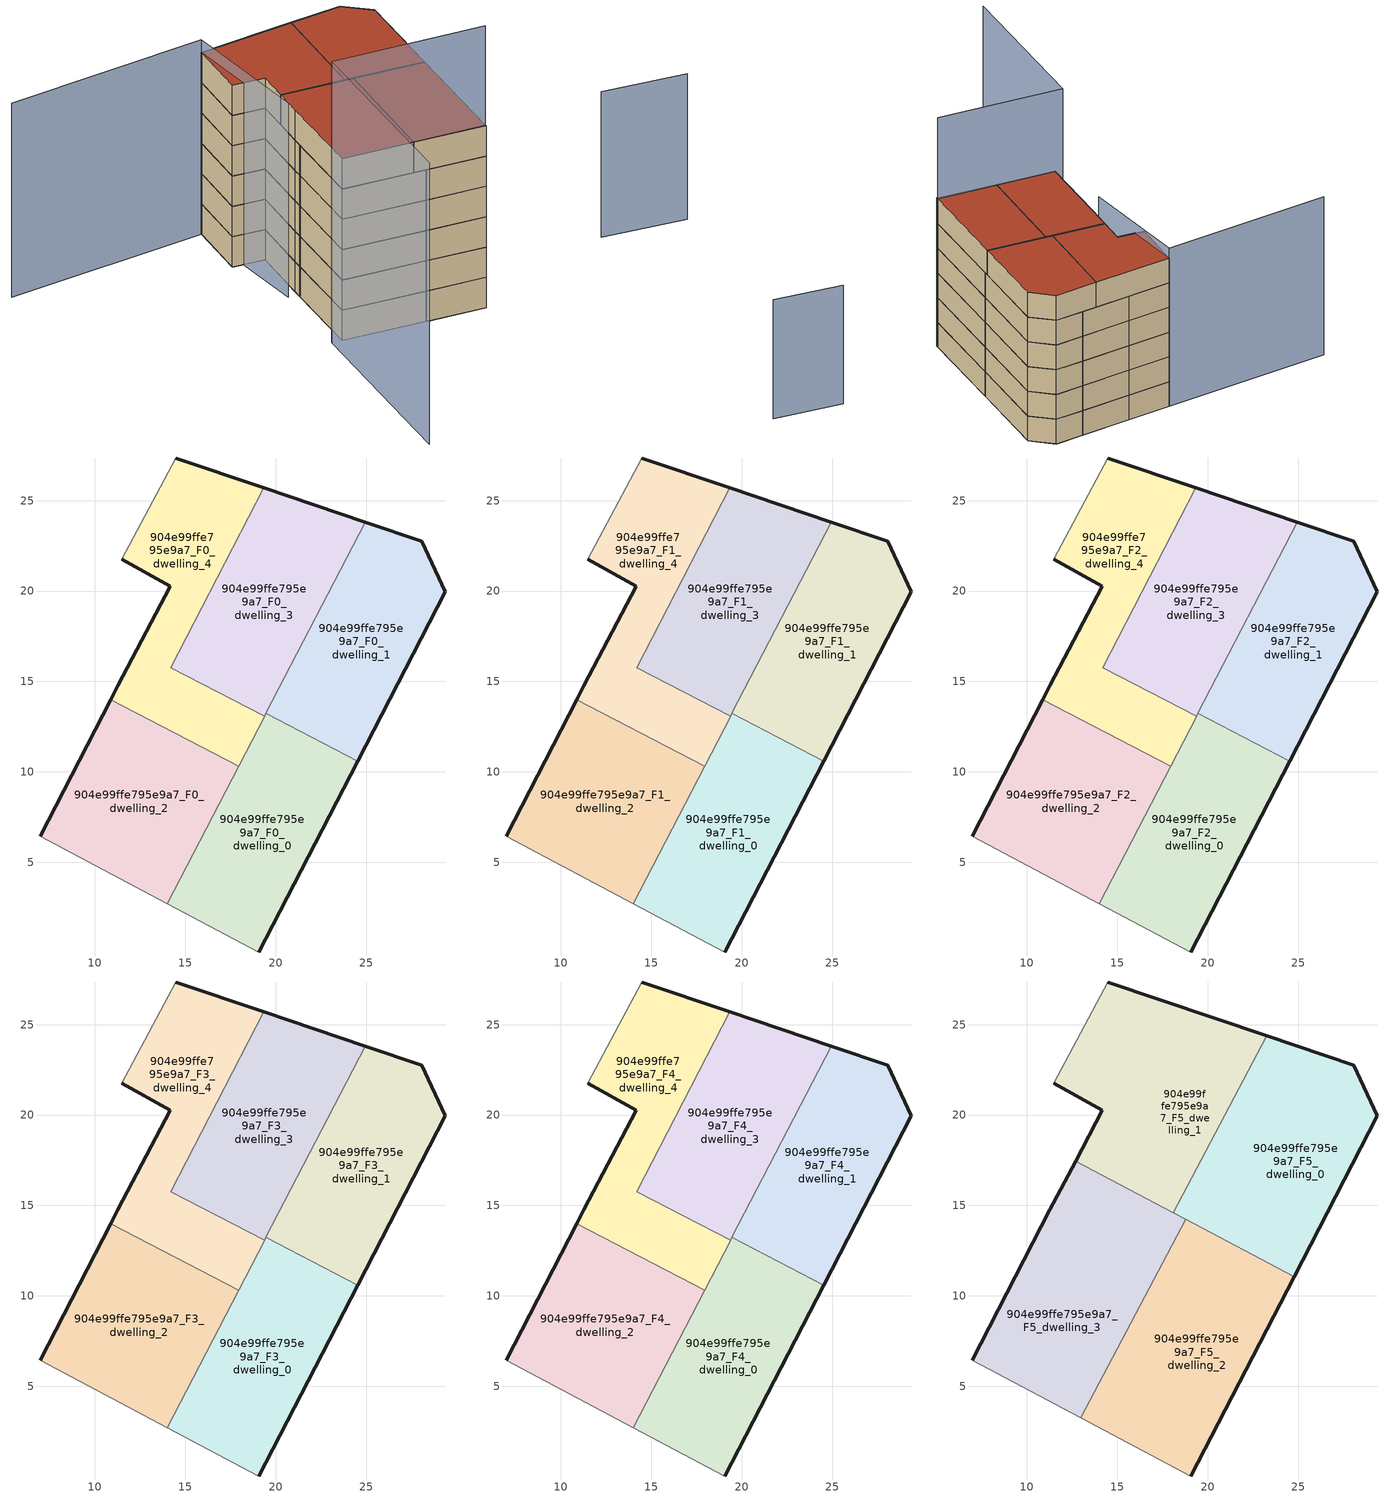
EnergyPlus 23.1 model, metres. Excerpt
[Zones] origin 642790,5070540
904e99ffe795e9a7_F0_dwelling_0
 floor ground (EU_floor_Construction): 19.08,0.04 24.55,10.6 19.47,13.24 14.02,2.72 z0
 wall outside (EU_wall_Construction): 24.55,10.6 19.08,0.04 z0:3
 wall to 904e99ffe795e9a7_F0_dwelling_1 (EU_wall_Construction): 19.47,13.24 24.55,10.6 z0:3
 wall adiabatic (EU_wall_Construction): 19.08,0.04 14.02,2.72 z0:3
 wall to 904e99ffe795e9a7_F0_dwelling_2 (EU_wall_Construction): 14.02,2.72 17.96,10.32 z0:3
 wall to 904e99ffe795e9a7_F0_dwelling_4 (EU_wall_Construction): 17.96,10.32 19.39,13.08 z0:3
 wall to 904e99ffe795e9a7_F0_dwelling_3 (EU_wall_Construction): 19.39,13.08 19.47,13.24 z0:3
904e99ffe795e9a7_F0_dwelling_1
 floor ground (EU_floor_Construction): 24.55,10.6 29.39,19.95 28.09,22.75 24.95,23.82 19.47,13.24 z0
 wall outside (EU_wall_Construction): 24.95,23.82 28.09,22.75 29.39,19.95 24.55,10.6 z0:3
 wall to 904e99ffe795e9a7_F0_dwelling_3 (EU_wall_Construction): 19.47,13.24 24.95,23.82 z0:3
904e99ffe795e9a7_F0_dwelling_2
 floor ground (EU_floor_Construction): 14.02,2.72 17.96,10.32 10.88,13.99 6.97,6.45 z0
 wall outside (EU_wall_Construction): 6.97,6.45 10.88,13.99 z0:3
 wall to 904e99ffe795e9a7_F0_dwelling_4 (EU_wall_Construction): 10.88,13.99 17.96,10.32 z0:3
 wall adiabatic (EU_wall_Construction): 14.02,2.72 6.97,6.45 z0:3
904e99ffe795e9a7_F0_dwelling_3
 floor ground (EU_floor_Construction): 19.39,13.08 24.95,23.82 19.35,25.71 14.2,15.77 z0
 wall outside (EU_wall_Construction): 19.35,25.71 24.95,23.82 z0:3
 wall to 904e99ffe795e9a7_F0_dwelling_4 (EU_wall_Construction): 19.39,13.08 14.2,15.77 19.35,25.71 z0:3
904e99ffe795e9a7_F0_dwelling_4
 floor ground (EU_floor_Construction): 17.96,10.32 19.39,13.08 14.2,15.77 19.35,25.71 14.48,27.36 11.48,21.76 14.18,20.25 11.28,14.75 10.88,13.99 z0
 wall outside (EU_wall_Construction): 10.88,13.99 11.28,14.75 14.18,20.25 11.48,21.76 / 14.48,27.36 19.35,25.71 z0:3
 wall adiabatic (EU_wall_Construction): 11.48,21.76 14.48,27.36 z0:3
904e99ffe795e9a7_F1_dwelling_0
 floor to 904e99ffe795e9a7_F0_dwelling_0 (EU_floor_Construction): 19.08,0.04 24.55,10.6 19.47,13.24 14.02,2.72 z3
 wall outside (EU_wall_Construction): 24.55,10.6 19.08,0.04 z3:6
 wall to 904e99ffe795e9a7_F1_dwelling_1 (EU_wall_Construction): 19.47,13.24 24.55,10.6 z3:6
 wall adiabatic (EU_wall_Construction): 19.08,0.04 14.02,2.72 z3:6
 wall to 904e99ffe795e9a7_F1_dwelling_2 (EU_wall_Construction): 14.02,2.72 17.96,10.32 z3:6
 wall to 904e99ffe795e9a7_F1_dwelling_4 (EU_wall_Construction): 17.96,10.32 19.39,13.08 z3:6
 wall to 904e99ffe795e9a7_F1_dwelling_3 (EU_wall_Construction): 19.39,13.08 19.47,13.24 z3:6
904e99ffe795e9a7_F1_dwelling_1
 floor to 904e99ffe795e9a7_F0_dwelling_1 (EU_floor_Construction): 24.55,10.6 29.39,19.95 28.09,22.75 24.95,23.82 19.47,13.24 z3
 wall outside (EU_wall_Construction): 24.95,23.82 28.09,22.75 29.39,19.95 24.55,10.6 z3:6
 wall to 904e99ffe795e9a7_F1_dwelling_3 (EU_wall_Construction): 19.47,13.24 24.95,23.82 z3:6
904e99ffe795e9a7_F1_dwelling_2
 floor to 904e99ffe795e9a7_F0_dwelling_2 (EU_floor_Construction): 14.02,2.72 17.96,10.32 10.88,13.99 6.97,6.45 z3
 wall outside (EU_wall_Construction): 6.97,6.45 10.88,13.99 z3:6
 wall to 904e99ffe795e9a7_F1_dwelling_4 (EU_wall_Construction): 10.88,13.99 17.96,10.32 z3:6
 wall adiabatic (EU_wall_Construction): 14.02,2.72 6.97,6.45 z3:6
904e99ffe795e9a7_F1_dwelling_3
 floor to 904e99ffe795e9a7_F0_dwelling_3 (EU_floor_Construction): 19.39,13.08 24.95,23.82 19.35,25.71 14.2,15.77 z3
 wall outside (EU_wall_Construction): 19.35,25.71 24.95,23.82 z3:6
 wall to 904e99ffe795e9a7_F1_dwelling_4 (EU_wall_Construction): 19.39,13.08 14.2,15.77 19.35,25.71 z3:6
904e99ffe795e9a7_F1_dwelling_4
 floor to 904e99ffe795e9a7_F0_dwelling_4 (EU_floor_Construction): 17.96,10.32 19.39,13.08 14.2,15.77 19.35,25.71 14.48,27.36 11.48,21.76 14.18,20.25 11.28,14.75 10.88,13.99 z3
 wall outside (EU_wall_Construction): 10.88,13.99 11.28,14.75 14.18,20.25 11.48,21.76 / 14.48,27.36 19.35,25.71 z3:6
 wall adiabatic (EU_wall_Construction): 11.48,21.76 14.48,27.36 z3:6
904e99ffe795e9a7_F2_dwelling_0
 floor to 904e99ffe795e9a7_F1_dwelling_0 (EU_floor_Construction): 19.08,0.04 24.55,10.6 19.47,13.24 14.02,2.72 z6
 wall outside (EU_wall_Construction): 24.55,10.6 19.08,0.04 z6:9
 wall to 904e99ffe795e9a7_F2_dwelling_1 (EU_wall_Construction): 19.47,13.24 24.55,10.6 z6:9
 wall adiabatic (EU_wall_Construction): 19.08,0.04 14.02,2.72 z6:9
 wall to 904e99ffe795e9a7_F2_dwelling_2 (EU_wall_Construction): 14.02,2.72 17.96,10.32 z6:9
 wall to 904e99ffe795e9a7_F2_dwelling_4 (EU_wall_Construction): 17.96,10.32 19.39,13.08 z6:9
 wall to 904e99ffe795e9a7_F2_dwelling_3 (EU_wall_Construction): 19.39,13.08 19.47,13.24 z6:9
904e99ffe795e9a7_F2_dwelling_1
 floor to 904e99ffe795e9a7_F1_dwelling_1 (EU_floor_Construction): 24.55,10.6 29.39,19.95 28.09,22.75 24.95,23.82 19.47,13.24 z6
 wall outside (EU_wall_Construction): 24.95,23.82 28.09,22.75 29.39,19.95 24.55,10.6 z6:9
 wall to 904e99ffe795e9a7_F2_dwelling_3 (EU_wall_Construction): 19.47,13.24 24.95,23.82 z6:9
904e99ffe795e9a7_F2_dwelling_2
 floor to 904e99ffe795e9a7_F1_dwelling_2 (EU_floor_Construction): 14.02,2.72 17.96,10.32 10.88,13.99 6.97,6.45 z6
 wall outside (EU_wall_Construction): 6.97,6.45 10.88,13.99 z6:9
 wall to 904e99ffe795e9a7_F2_dwelling_4 (EU_wall_Construction): 10.88,13.99 17.96,10.32 z6:9
 wall adiabatic (EU_wall_Construction): 14.02,2.72 6.97,6.45 z6:9
904e99ffe795e9a7_F2_dwelling_3
 floor to 904e99ffe795e9a7_F1_dwelling_3 (EU_floor_Construction): 19.39,13.08 24.95,23.82 19.35,25.71 14.2,15.77 z6
 wall outside (EU_wall_Construction): 19.35,25.71 24.95,23.82 z6:9
 wall to 904e99ffe795e9a7_F2_dwelling_4 (EU_wall_Construction): 19.39,13.08 14.2,15.77 19.35,25.71 z6:9
904e99ffe795e9a7_F2_dwelling_4
 floor to 904e99ffe795e9a7_F1_dwelling_4 (EU_floor_Construction): 17.96,10.32 19.39,13.08 14.2,15.77 19.35,25.71 14.48,27.36 11.48,21.76 14.18,20.25 11.28,14.75 10.88,13.99 z6
 wall outside (EU_wall_Construction): 10.88,13.99 11.28,14.75 14.18,20.25 11.48,21.76 / 14.48,27.36 19.35,25.71 z6:9
 wall adiabatic (EU_wall_Construction): 11.48,21.76 14.48,27.36 z6:9
904e99ffe795e9a7_F3_dwelling_0
 floor to 904e99ffe795e9a7_F2_dwelling_0 (EU_floor_Construction): 19.08,0.04 24.55,10.6 19.47,13.24 14.02,2.72 z9
 wall outside (EU_wall_Construction): 24.55,10.6 19.08,0.04 z9:12
 wall to 904e99ffe795e9a7_F3_dwelling_1 (EU_wall_Construction): 19.47,13.24 24.55,10.6 z9:12
 wall adiabatic (EU_wall_Construction): 19.08,0.04 14.02,2.72 z9:12
 wall to 904e99ffe795e9a7_F3_dwelling_2 (EU_wall_Construction): 14.02,2.72 17.96,10.32 z9:12
 wall to 904e99ffe795e9a7_F3_dwelling_4 (EU_wall_Construction): 17.96,10.32 19.39,13.08 z9:12
 wall to 904e99ffe795e9a7_F3_dwelling_3 (EU_wall_Construction): 19.39,13.08 19.47,13.24 z9:12
904e99ffe795e9a7_F3_dwelling_1
 floor to 904e99ffe795e9a7_F2_dwelling_1 (EU_floor_Construction): 24.55,10.6 29.39,19.95 28.09,22.75 24.95,23.82 19.47,13.24 z9
 wall outside (EU_wall_Construction): 24.95,23.82 28.09,22.75 29.39,19.95 24.55,10.6 z9:12
 wall to 904e99ffe795e9a7_F3_dwelling_3 (EU_wall_Construction): 19.47,13.24 24.95,23.82 z9:12
904e99ffe795e9a7_F3_dwelling_2
 floor to 904e99ffe795e9a7_F2_dwelling_2 (EU_floor_Construction): 14.02,2.72 17.96,10.32 10.88,13.99 6.97,6.45 z9
 wall outside (EU_wall_Construction): 6.97,6.45 10.88,13.99 z9:12
 wall to 904e99ffe795e9a7_F3_dwelling_4 (EU_wall_Construction): 10.88,13.99 17.96,10.32 z9:12
 wall adiabatic (EU_wall_Construction): 14.02,2.72 6.97,6.45 z9:12
904e99ffe795e9a7_F3_dwelling_3
 floor to 904e99ffe795e9a7_F2_dwelling_3 (EU_floor_Construction): 19.39,13.08 24.95,23.82 19.35,25.71 14.2,15.77 z9
 wall outside (EU_wall_Construction): 19.35,25.71 24.95,23.82 z9:12
 wall to 904e99ffe795e9a7_F3_dwelling_4 (EU_wall_Construction): 19.39,13.08 14.2,15.77 19.35,25.71 z9:12
904e99ffe795e9a7_F3_dwelling_4
 floor to 904e99ffe795e9a7_F2_dwelling_4 (EU_floor_Construction): 17.96,10.32 19.39,13.08 14.2,15.77 19.35,25.71 14.48,27.36 11.48,21.76 14.18,20.25 11.28,14.75 10.88,13.99 z9
 wall outside (EU_wall_Construction): 10.88,13.99 11.28,14.75 14.18,20.25 11.48,21.76 / 14.48,27.36 19.35,25.71 z9:12
 wall adiabatic (EU_wall_Construction): 11.48,21.76 14.48,27.36 z9:12
904e99ffe795e9a7_F4_dwelling_0
 floor to 904e99ffe795e9a7_F3_dwelling_0 (EU_floor_Construction): 19.08,0.04 24.55,10.6 19.47,13.24 14.02,2.72 z12
 wall outside (EU_wall_Construction): 24.55,10.6 19.08,0.04 z12:15
 wall to 904e99ffe795e9a7_F4_dwelling_1 (EU_wall_Construction): 19.47,13.24 24.55,10.6 z12:15
 wall adiabatic (EU_wall_Construction): 19.08,0.04 14.02,2.72 z12:15
 wall to 904e99ffe795e9a7_F4_dwelling_2 (EU_wall_Construction): 14.02,2.72 17.96,10.32 z12:15
 wall to 904e99ffe795e9a7_F4_dwelling_4 (EU_wall_Construction): 17.96,10.32 19.39,13.08 z12:15
 wall to 904e99ffe795e9a7_F4_dwelling_3 (EU_wall_Construction): 19.39,13.08 19.47,13.24 z12:15
 ceiling adiabatic (EU_roof_Construction): 24.55,10.6 19.08,0.04 14.02,2.72 19.47,13.24 z15
904e99ffe795e9a7_F4_dwelling_1
 floor to 904e99ffe795e9a7_F3_dwelling_1 (EU_floor_Construction): 24.55,10.6 29.39,19.95 28.09,22.75 24.95,23.82 19.47,13.24 z12
 wall outside (EU_wall_Construction): 24.95,23.82 28.09,22.75 29.39,19.95 24.55,10.6 z12:15
 wall to 904e99ffe795e9a7_F4_dwelling_3 (EU_wall_Construction): 19.47,13.24 24.95,23.82 z12:15
904e99ffe795e9a7_F4_dwelling_2
 floor to 904e99ffe795e9a7_F3_dwelling_2 (EU_floor_Construction): 14.02,2.72 17.96,10.32 10.88,13.99 6.97,6.45 z12
 wall outside (EU_wall_Construction): 6.97,6.45 10.88,13.99 z12:15
 wall to 904e99ffe795e9a7_F4_dwelling_4 (EU_wall_Construction): 10.88,13.99 17.96,10.32 z12:15
 wall adiabatic (EU_wall_Construction): 14.02,2.72 6.97,6.45 z12:15
 ceiling adiabatic (EU_roof_Construction): 16.98,10.83 12.98,3.27 6.97,6.45 10.88,13.99 z15
904e99ffe795e9a7_F4_dwelling_3
 floor to 904e99ffe795e9a7_F3_dwelling_3 (EU_floor_Construction): 19.39,13.08 24.95,23.82 19.35,25.71 14.2,15.77 z12
 wall outside (EU_wall_Construction): 19.35,25.71 24.95,23.82 z12:15
 wall to 904e99ffe795e9a7_F4_dwelling_4 (EU_wall_Construction): 19.39,13.08 14.2,15.77 19.35,25.71 z12:15
904e99ffe795e9a7_F4_dwelling_4
 floor to 904e99ffe795e9a7_F3_dwelling_4 (EU_floor_Construction): 17.96,10.32 19.39,13.08 14.2,15.77 19.35,25.71 14.48,27.36 11.48,21.76 14.18,20.25 11.28,14.75 10.88,13.99 z12
 wall outside (EU_wall_Construction): 10.88,13.99 11.28,14.75 14.18,20.25 11.48,21.76 / 14.48,27.36 19.35,25.71 z12:15
 wall adiabatic (EU_wall_Construction): 11.48,21.76 14.48,27.36 z12:15
904e99ffe795e9a7_F5_dwelling_0
 floor to 904e99ffe795e9a7_F4_dwelling_1 (EU_floor_Construction): 24.79,11.06 29.39,19.95 28.09,22.75 24.95,23.82 19.73,13.74 z15
 floor to 904e99ffe795e9a7_F4_dwelling_3 (EU_floor_Construction): 19.73,13.74 24.95,23.82 23.28,24.38 18.1,14.6 z15
 wall outside (EU_wall_Construction): 23.28,24.38 28.09,22.75 29.39,19.95 24.79,11.06 z15:18
 wall to 904e99ffe795e9a7_F5_dwelling_1 (EU_wall_Construction): 18.1,14.6 23.28,24.38 z15:18
 wall to 904e99ffe795e9a7_F5_dwelling_2 (EU_wall_Construction): 24.79,11.06 18.79,14.24 z15:18
 wall to 904e99ffe795e9a7_F5_dwelling_3 (EU_wall_Construction): 18.79,14.24 18.1,14.6 z15:18
 roof outside (EU_roof_Construction): 28.09,22.75 29.39,19.95 24.79,11.06 18.1,14.6 23.28,24.38 z18
904e99ffe795e9a7_F5_dwelling_1
 floor to 904e99ffe795e9a7_F4_dwelling_3 (EU_floor_Construction): 18.1,14.6 23.28,24.38 19.35,25.71 14.57,16.47 z15
 floor to 904e99ffe795e9a7_F4_dwelling_4 (EU_floor_Construction): 14.57,16.47 19.35,25.71 14.48,27.36 11.48,21.76 14.18,20.25 12.7,17.45 z15
 wall outside (EU_wall_Construction): 12.7,17.45 14.18,20.25 11.48,21.76 / 14.48,27.36 23.28,24.38 z15:18
 wall adiabatic (EU_wall_Construction): 11.48,21.76 14.48,27.36 z15:18
 wall to 904e99ffe795e9a7_F5_dwelling_3 (EU_wall_Construction): 18.1,14.6 12.7,17.45 z15:18
 roof outside (EU_roof_Construction): 23.28,24.38 18.1,14.6 12.7,17.45 14.18,20.25 11.48,21.76 14.48,27.36 z18
904e99ffe795e9a7_F5_dwelling_2
 floor to 904e99ffe795e9a7_F4_dwelling_1 (EU_floor_Construction): 24.55,10.6 24.79,11.06 19.73,13.74 19.47,13.24 z15
 floor to 904e99ffe795e9a7_F4_dwelling_2 (EU_floor_Construction): 14.02,2.72 17.96,10.32 16.98,10.83 12.98,3.27 z15
 floor to 904e99ffe795e9a7_F4_dwelling_4 (EU_floor_Construction): 17.96,10.32 19.39,13.08 18.43,13.57 16.98,10.83 z15
 floor to 904e99ffe795e9a7_F4_dwelling_3 (EU_floor_Construction): 19.39,13.08 19.73,13.74 18.79,14.24 18.43,13.57 z15
 floor adiabatic (EU_floor_Construction): 19.08,0.04 24.79,11.06 24.55,10.6 19.47,13.24 19.73,13.74 14.02,2.72 12.98,3.27 z15
 wall outside (EU_wall_Construction): 24.79,11.06 19.08,0.04 z15:18
 wall to 904e99ffe795e9a7_F5_dwelling_3 (EU_wall_Construction): 12.98,3.27 18.79,14.24 z15:18
 wall adiabatic (EU_wall_Construction): 19.08,0.04 12.98,3.27 z15:18
 roof outside (EU_roof_Construction): 24.79,11.06 19.08,0.04 12.98,3.27 18.79,14.24 z18
904e99ffe795e9a7_F5_dwelling_3
 floor to 904e99ffe795e9a7_F4_dwelling_4 (EU_floor_Construction): 16.98,10.83 18.43,13.57 14.2,15.77 14.57,16.47 12.7,17.45 11.28,14.75 10.88,13.99 z15
 floor to 904e99ffe795e9a7_F4_dwelling_3 (EU_floor_Construction): 18.43,13.57 18.79,14.24 14.57,16.47 14.2,15.77 z15
 floor adiabatic (EU_floor_Construction): 12.98,3.27 16.98,10.83 10.88,13.99 6.97,6.45 z15
 wall outside (EU_wall_Construction): 6.97,6.45 11.28,14.75 12.7,17.45 z15:18
 wall adiabatic (EU_wall_Construction): 12.98,3.27 6.97,6.45 z15:18
 roof outside (EU_roof_Construction): 18.79,14.24 12.98,3.27 6.97,6.45 11.28,14.75 12.7,17.45 z18
shading: -2.83,-10.44 6.17,6.95 / 6.17,6.95 19.17,0.22 z0:27.8; 41.86,-4.33 34.89,-0.37 z0:14.4; -4.18,33.66 14.48,27.36 / 14.48,27.36 10.23,14.76 z0:19.2
[Building]
EU S2 Campaign: North Axis=0; Terrain=City; Solar Distribution=FullExterior
[Site:Location]
Lyon-Bron: Latitude=45.75; Longitude=5; Time Zone=1; Elevation=198
[SizingPeriod:WeatherFileDays]
AnnualSizingPeriod: Begin Month=1; Begin Day of Month=1; End Month=12; End Day of Month=31; Day of Week for Start Day=Monday; Use Weather File Daylight Saving Period=No; Use Weather File Rain and Snow Indicators=No
[MATERIAL]
EU_InternalMass_Material: Roughness=MediumRough; Thickness=0.1; Conductivity=1; Density=1800; Specific Heat=900; Thermal Absorptance=0.9; Solar Absorptance=0.7; Visible Absorptance=0.7
[MATERIAL:NOMASS] Roughness=MediumRough; Thermal Absorptance=0.9; Solar Absorptance=0.7; Visible Absorptance=0.7
Name | Thermal Resistance
EU_wall_NoMass | 0.776494
EU_roof_NoMass | 0.486893
EU_floor_NoMass | 0.421597
[CONSTRUCTION]
EU_wall_Construction: EU_wall_NoMass
EU_roof_Construction: EU_roof_NoMass
EU_floor_Construction: EU_floor_NoMass
EU_InternalMass_Construction: EU_InternalMass_Material
[ZONE] Type=1; Multiplier=1; Ceiling Height=autocalculate; Floor Area=autocalculate; Part of Total Floor Area=Yes
Name | Volume
904e99ffe795e9a7_F0_dwelling_0; 904e99ffe795e9a7_F1_dwelling_0; 904e99ffe795e9a7_F2_dwelling_0; 904e99ffe795e9a7_F3_dwelling_0; 904e99ffe795e9a7_F4_dwelling_0 | 203.91
904e99ffe795e9a7_F5_dwelling_0 | 254.92
904e99ffe795e9a7_F0_dwelling_1; 904e99ffe795e9a7_F1_dwelling_1; 904e99ffe795e9a7_F2_dwelling_1; 904e99ffe795e9a7_F3_dwelling_1; 904e99ffe795e9a7_F4_dwelling_1 | 203.936
904e99ffe795e9a7_F5_dwelling_1 | 254.921
904e99ffe795e9a7_F0_dwelling_2; 904e99ffe795e9a7_F1_dwelling_2; 904e99ffe795e9a7_F2_dwelling_2; 904e99ffe795e9a7_F3_dwelling_2; 904e99ffe795e9a7_F4_dwelling_2 | 203.94
904e99ffe795e9a7_F5_dwelling_2 | 254.924
904e99ffe795e9a7_F0_dwelling_3; 904e99ffe795e9a7_F1_dwelling_3; 904e99ffe795e9a7_F2_dwelling_3; 904e99ffe795e9a7_F3_dwelling_3; 904e99ffe795e9a7_F4_dwelling_3 | 203.931
904e99ffe795e9a7_F5_dwelling_3 | 254.919
904e99ffe795e9a7_F0_dwelling_4; 904e99ffe795e9a7_F1_dwelling_4; 904e99ffe795e9a7_F2_dwelling_4; 904e99ffe795e9a7_F3_dwelling_4; 904e99ffe795e9a7_F4_dwelling_4 | 203.922
[INTERNALMASS] Construction=EU_InternalMass_Construction
Name | Zone or ZoneList | Surface Area
904e99ffe795e9a7_F0_dwelling_0_EU_InternalMass | 904e99ffe795e9a7_F0_dwelling_0 | 67.9712
904e99ffe795e9a7_F0_dwelling_1_EU_InternalMass | 904e99ffe795e9a7_F0_dwelling_1 | 67.9787
904e99ffe795e9a7_F0_dwelling_2_EU_InternalMass | 904e99ffe795e9a7_F0_dwelling_2 | 67.9788
904e99ffe795e9a7_F0_dwelling_3_EU_InternalMass | 904e99ffe795e9a7_F0_dwelling_3 | 67.9776
904e99ffe795e9a7_F0_dwelling_4_EU_InternalMass | 904e99ffe795e9a7_F0_dwelling_4 | 67.9741
904e99ffe795e9a7_F1_dwelling_0_EU_InternalMass | 904e99ffe795e9a7_F1_dwelling_0 | 67.9712
904e99ffe795e9a7_F1_dwelling_1_EU_InternalMass | 904e99ffe795e9a7_F1_dwelling_1 | 67.9787
904e99ffe795e9a7_F1_dwelling_2_EU_InternalMass | 904e99ffe795e9a7_F1_dwelling_2 | 67.9788
904e99ffe795e9a7_F1_dwelling_3_EU_InternalMass | 904e99ffe795e9a7_F1_dwelling_3 | 67.9776
904e99ffe795e9a7_F1_dwelling_4_EU_InternalMass | 904e99ffe795e9a7_F1_dwelling_4 | 67.9741
904e99ffe795e9a7_F2_dwelling_0_EU_InternalMass | 904e99ffe795e9a7_F2_dwelling_0 | 67.9712
904e99ffe795e9a7_F2_dwelling_1_EU_InternalMass | 904e99ffe795e9a7_F2_dwelling_1 | 67.9787
904e99ffe795e9a7_F2_dwelling_2_EU_InternalMass | 904e99ffe795e9a7_F2_dwelling_2 | 67.9788
904e99ffe795e9a7_F2_dwelling_3_EU_InternalMass | 904e99ffe795e9a7_F2_dwelling_3 | 67.9776
904e99ffe795e9a7_F2_dwelling_4_EU_InternalMass | 904e99ffe795e9a7_F2_dwelling_4 | 67.9741
904e99ffe795e9a7_F3_dwelling_0_EU_InternalMass | 904e99ffe795e9a7_F3_dwelling_0 | 67.9712
904e99ffe795e9a7_F3_dwelling_1_EU_InternalMass | 904e99ffe795e9a7_F3_dwelling_1 | 67.9787
904e99ffe795e9a7_F3_dwelling_2_EU_InternalMass | 904e99ffe795e9a7_F3_dwelling_2 | 67.9788
904e99ffe795e9a7_F3_dwelling_3_EU_InternalMass | 904e99ffe795e9a7_F3_dwelling_3 | 67.9776
904e99ffe795e9a7_F3_dwelling_4_EU_InternalMass | 904e99ffe795e9a7_F3_dwelling_4 | 67.9741
904e99ffe795e9a7_F4_dwelling_0_EU_InternalMass | 904e99ffe795e9a7_F4_dwelling_0 | 67.9712
904e99ffe795e9a7_F4_dwelling_1_EU_InternalMass | 904e99ffe795e9a7_F4_dwelling_1 | 67.9787
904e99ffe795e9a7_F4_dwelling_2_EU_InternalMass | 904e99ffe795e9a7_F4_dwelling_2 | 67.9788
904e99ffe795e9a7_F4_dwelling_3_EU_InternalMass | 904e99ffe795e9a7_F4_dwelling_3 | 67.9776
904e99ffe795e9a7_F4_dwelling_4_EU_InternalMass | 904e99ffe795e9a7_F4_dwelling_4 | 67.9741
904e99ffe795e9a7_F5_dwelling_0_EU_InternalMass | 904e99ffe795e9a7_F5_dwelling_0 | 84.9731
904e99ffe795e9a7_F5_dwelling_1_EU_InternalMass | 904e99ffe795e9a7_F5_dwelling_1 | 84.9738
904e99ffe795e9a7_F5_dwelling_2_EU_InternalMass | 904e99ffe795e9a7_F5_dwelling_2 | 84.9746
904e99ffe795e9a7_F5_dwelling_3_EU_InternalMass | 904e99ffe795e9a7_F5_dwelling_3 | 84.9727
[OTHEREQUIPMENT] Fuel Type=Electricity; Design Level Calculation Method=Watts/Area; Power per Zone Floor Area=1; Fraction Latent=0; Fraction Radiant=0; Fraction Lost=0; Carbon Dioxide Generation Rate=0; EndUse Subcategory=EU_Step8_InternalGains
Name | Zone or ZoneList or Space or SpaceList | Schedule
EU_Step8_InternalGain_904e99ffe795e9a7_F0_dwelling_0_f000 | 904e99ffe795e9a7_F0_dwelling_0 | EU_Step8_GainSchedule_904e99ffe795e9a7_F0_dwelling_0_f000
EU_Step8_InternalGain_904e99ffe795e9a7_F0_dwelling_1_f000 | 904e99ffe795e9a7_F0_dwelling_1 | EU_Step8_GainSchedule_904e99ffe795e9a7_F0_dwelling_1_f000
EU_Step8_InternalGain_904e99ffe795e9a7_F0_dwelling_2_f000 | 904e99ffe795e9a7_F0_dwelling_2 | EU_Step8_GainSchedule_904e99ffe795e9a7_F0_dwelling_2_f000
EU_Step8_InternalGain_904e99ffe795e9a7_F0_dwelling_3_f000 | 904e99ffe795e9a7_F0_dwelling_3 | EU_Step8_GainSchedule_904e99ffe795e9a7_F0_dwelling_3_f000
EU_Step8_InternalGain_904e99ffe795e9a7_F0_dwelling_4_f000 | 904e99ffe795e9a7_F0_dwelling_4 | EU_Step8_GainSchedule_904e99ffe795e9a7_F0_dwelling_4_f000
EU_Step8_InternalGain_904e99ffe795e9a7_F1_dwelling_0_f000 | 904e99ffe795e9a7_F1_dwelling_0 | EU_Step8_GainSchedule_904e99ffe795e9a7_F1_dwelling_0_f000
EU_Step8_InternalGain_904e99ffe795e9a7_F1_dwelling_1_f000 | 904e99ffe795e9a7_F1_dwelling_1 | EU_Step8_GainSchedule_904e99ffe795e9a7_F1_dwelling_1_f000
EU_Step8_InternalGain_904e99ffe795e9a7_F1_dwelling_2_f000 | 904e99ffe795e9a7_F1_dwelling_2 | EU_Step8_GainSchedule_904e99ffe795e9a7_F1_dwelling_2_f000
EU_Step8_InternalGain_904e99ffe795e9a7_F1_dwelling_3_f000 | 904e99ffe795e9a7_F1_dwelling_3 | EU_Step8_GainSchedule_904e99ffe795e9a7_F1_dwelling_3_f000
EU_Step8_InternalGain_904e99ffe795e9a7_F1_dwelling_4_f000 | 904e99ffe795e9a7_F1_dwelling_4 | EU_Step8_GainSchedule_904e99ffe795e9a7_F1_dwelling_4_f000
EU_Step8_InternalGain_904e99ffe795e9a7_F2_dwelling_0_f000 | 904e99ffe795e9a7_F2_dwelling_0 | EU_Step8_GainSchedule_904e99ffe795e9a7_F2_dwelling_0_f000
EU_Step8_InternalGain_904e99ffe795e9a7_F2_dwelling_1_f000 | 904e99ffe795e9a7_F2_dwelling_1 | EU_Step8_GainSchedule_904e99ffe795e9a7_F2_dwelling_1_f000
EU_Step8_InternalGain_904e99ffe795e9a7_F2_dwelling_2_f000 | 904e99ffe795e9a7_F2_dwelling_2 | EU_Step8_GainSchedule_904e99ffe795e9a7_F2_dwelling_2_f000
EU_Step8_InternalGain_904e99ffe795e9a7_F2_dwelling_3_f000 | 904e99ffe795e9a7_F2_dwelling_3 | EU_Step8_GainSchedule_904e99ffe795e9a7_F2_dwelling_3_f000
EU_Step8_InternalGain_904e99ffe795e9a7_F2_dwelling_4_f000 | 904e99ffe795e9a7_F2_dwelling_4 | EU_Step8_GainSchedule_904e99ffe795e9a7_F2_dwelling_4_f000
EU_Step8_InternalGain_904e99ffe795e9a7_F3_dwelling_0_f000 | 904e99ffe795e9a7_F3_dwelling_0 | EU_Step8_GainSchedule_904e99ffe795e9a7_F3_dwelling_0_f000
EU_Step8_InternalGain_904e99ffe795e9a7_F3_dwelling_1_f000 | 904e99ffe795e9a7_F3_dwelling_1 | EU_Step8_GainSchedule_904e99ffe795e9a7_F3_dwelling_1_f000
EU_Step8_InternalGain_904e99ffe795e9a7_F3_dwelling_2_f000 | 904e99ffe795e9a7_F3_dwelling_2 | EU_Step8_GainSchedule_904e99ffe795e9a7_F3_dwelling_2_f000
EU_Step8_InternalGain_904e99ffe795e9a7_F3_dwelling_3_f000 | 904e99ffe795e9a7_F3_dwelling_3 | EU_Step8_GainSchedule_904e99ffe795e9a7_F3_dwelling_3_f000
EU_Step8_InternalGain_904e99ffe795e9a7_F3_dwelling_4_f000 | 904e99ffe795e9a7_F3_dwelling_4 | EU_Step8_GainSchedule_904e99ffe795e9a7_F3_dwelling_4_f000
EU_Step8_InternalGain_904e99ffe795e9a7_F4_dwelling_0_f000 | 904e99ffe795e9a7_F4_dwelling_0 | EU_Step8_GainSchedule_904e99ffe795e9a7_F4_dwelling_0_f000
EU_Step8_InternalGain_904e99ffe795e9a7_F4_dwelling_1_f000 | 904e99ffe795e9a7_F4_dwelling_1 | EU_Step8_GainSchedule_904e99ffe795e9a7_F4_dwelling_1_f000
EU_Step8_InternalGain_904e99ffe795e9a7_F4_dwelling_2_f000 | 904e99ffe795e9a7_F4_dwelling_2 | EU_Step8_GainSchedule_904e99ffe795e9a7_F4_dwelling_2_f000
EU_Step8_InternalGain_904e99ffe795e9a7_F4_dwelling_3_f000 | 904e99ffe795e9a7_F4_dwelling_3 | EU_Step8_GainSchedule_904e99ffe795e9a7_F4_dwelling_3_f000
EU_Step8_InternalGain_904e99ffe795e9a7_F4_dwelling_4_f000 | 904e99ffe795e9a7_F4_dwelling_4 | EU_Step8_GainSchedule_904e99ffe795e9a7_F4_dwelling_4_f000
EU_Step8_InternalGain_904e99ffe795e9a7_F5_dwelling_0_f000 | 904e99ffe795e9a7_F5_dwelling_0 | EU_Step8_GainSchedule_904e99ffe795e9a7_F5_dwelling_0_f000
EU_Step8_InternalGain_904e99ffe795e9a7_F5_dwelling_1_f000 | 904e99ffe795e9a7_F5_dwelling_1 | EU_Step8_GainSchedule_904e99ffe795e9a7_F5_dwelling_1_f000
EU_Step8_InternalGain_904e99ffe795e9a7_F5_dwelling_2_f000 | 904e99ffe795e9a7_F5_dwelling_2 | EU_Step8_GainSchedule_904e99ffe795e9a7_F5_dwelling_2_f000
EU_Step8_InternalGain_904e99ffe795e9a7_F5_dwelling_3_f000 | 904e99ffe795e9a7_F5_dwelling_3 | EU_Step8_GainSchedule_904e99ffe795e9a7_F5_dwelling_3_f000
[ZONEVENTILATION:DESIGNFLOWRATE] Schedule=EU_AlwaysOn; Design Flow Rate Calculation Method=AirChanges/Hour; Air Changes per Hour=0.693814; Ventilation Type=Natural; Fan Pressure Rise=0; Fan Total Efficiency=1; Constant Term Coefficient=1; Temperature Term Coefficient=0; Velocity Term Coefficient=0; Velocity Squared Term Coefficient=0; Minimum Indoor Temperature=-100; Maximum Indoor Temperature=100; Delta Temperature=-100; Minimum Outdoor Temperature=-100; Maximum Outdoor Temperature=100; Maximum Wind Speed=40
Name | Zone or ZoneList or Space or SpaceList
EU_ConstantAir_904e99ffe795e9a7_F0_dwelling_0 | 904e99ffe795e9a7_F0_dwelling_0
EU_ConstantAir_904e99ffe795e9a7_F0_dwelling_1 | 904e99ffe795e9a7_F0_dwelling_1
EU_ConstantAir_904e99ffe795e9a7_F0_dwelling_2 | 904e99ffe795e9a7_F0_dwelling_2
EU_ConstantAir_904e99ffe795e9a7_F0_dwelling_3 | 904e99ffe795e9a7_F0_dwelling_3
EU_ConstantAir_904e99ffe795e9a7_F0_dwelling_4 | 904e99ffe795e9a7_F0_dwelling_4
EU_ConstantAir_904e99ffe795e9a7_F1_dwelling_0 | 904e99ffe795e9a7_F1_dwelling_0
EU_ConstantAir_904e99ffe795e9a7_F1_dwelling_1 | 904e99ffe795e9a7_F1_dwelling_1
EU_ConstantAir_904e99ffe795e9a7_F1_dwelling_2 | 904e99ffe795e9a7_F1_dwelling_2
EU_ConstantAir_904e99ffe795e9a7_F1_dwelling_3 | 904e99ffe795e9a7_F1_dwelling_3
EU_ConstantAir_904e99ffe795e9a7_F1_dwelling_4 | 904e99ffe795e9a7_F1_dwelling_4
EU_ConstantAir_904e99ffe795e9a7_F2_dwelling_0 | 904e99ffe795e9a7_F2_dwelling_0
EU_ConstantAir_904e99ffe795e9a7_F2_dwelling_1 | 904e99ffe795e9a7_F2_dwelling_1
EU_ConstantAir_904e99ffe795e9a7_F2_dwelling_2 | 904e99ffe795e9a7_F2_dwelling_2
EU_ConstantAir_904e99ffe795e9a7_F2_dwelling_3 | 904e99ffe795e9a7_F2_dwelling_3
EU_ConstantAir_904e99ffe795e9a7_F2_dwelling_4 | 904e99ffe795e9a7_F2_dwelling_4
EU_ConstantAir_904e99ffe795e9a7_F3_dwelling_0 | 904e99ffe795e9a7_F3_dwelling_0
EU_ConstantAir_904e99ffe795e9a7_F3_dwelling_1 | 904e99ffe795e9a7_F3_dwelling_1
EU_ConstantAir_904e99ffe795e9a7_F3_dwelling_2 | 904e99ffe795e9a7_F3_dwelling_2
EU_ConstantAir_904e99ffe795e9a7_F3_dwelling_3 | 904e99ffe795e9a7_F3_dwelling_3
EU_ConstantAir_904e99ffe795e9a7_F3_dwelling_4 | 904e99ffe795e9a7_F3_dwelling_4
EU_ConstantAir_904e99ffe795e9a7_F4_dwelling_0 | 904e99ffe795e9a7_F4_dwelling_0
EU_ConstantAir_904e99ffe795e9a7_F4_dwelling_1 | 904e99ffe795e9a7_F4_dwelling_1
EU_ConstantAir_904e99ffe795e9a7_F4_dwelling_2 | 904e99ffe795e9a7_F4_dwelling_2
EU_ConstantAir_904e99ffe795e9a7_F4_dwelling_3 | 904e99ffe795e9a7_F4_dwelling_3
EU_ConstantAir_904e99ffe795e9a7_F4_dwelling_4 | 904e99ffe795e9a7_F4_dwelling_4
EU_ConstantAir_904e99ffe795e9a7_F5_dwelling_0 | 904e99ffe795e9a7_F5_dwelling_0
EU_ConstantAir_904e99ffe795e9a7_F5_dwelling_1 | 904e99ffe795e9a7_F5_dwelling_1
EU_ConstantAir_904e99ffe795e9a7_F5_dwelling_2 | 904e99ffe795e9a7_F5_dwelling_2
EU_ConstantAir_904e99ffe795e9a7_F5_dwelling_3 | 904e99ffe795e9a7_F5_dwelling_3
[HVACTEMPLATE:THERMOSTAT] Constant Heating Setpoint=20; Constant Cooling Setpoint=50
EU_HeatOnly_904e99ffe795e9a7_F0_dwelling_0; EU_HeatOnly_904e99ffe795e9a7_F0_dwelling_1; EU_HeatOnly_904e99ffe795e9a7_F0_dwelling_2; EU_HeatOnly_904e99ffe795e9a7_F0_dwelling_3; EU_HeatOnly_904e99ffe795e9a7_F0_dwelling_4; EU_HeatOnly_904e99ffe795e9a7_F1_dwelling_0; EU_HeatOnly_904e99ffe795e9a7_F1_dwelling_1; EU_HeatOnly_904e99ffe795e9a7_F1_dwelling_2; EU_HeatOnly_904e99ffe795e9a7_F1_dwelling_3; EU_HeatOnly_904e99ffe795e9a7_F1_dwelling_4; EU_HeatOnly_904e99ffe795e9a7_F2_dwelling_0; EU_HeatOnly_904e99ffe795e9a7_F2_dwelling_1; EU_HeatOnly_904e99ffe795e9a7_F2_dwelling_2; EU_HeatOnly_904e99ffe795e9a7_F2_dwelling_3; EU_HeatOnly_904e99ffe795e9a7_F2_dwelling_4; EU_HeatOnly_904e99ffe795e9a7_F3_dwelling_0; EU_HeatOnly_904e99ffe795e9a7_F3_dwelling_1; EU_HeatOnly_904e99ffe795e9a7_F3_dwelling_2; EU_HeatOnly_904e99ffe795e9a7_F3_dwelling_3; EU_HeatOnly_904e99ffe795e9a7_F3_dwelling_4; EU_HeatOnly_904e99ffe795e9a7_F4_dwelling_0; EU_HeatOnly_904e99ffe795e9a7_F4_dwelling_1; EU_HeatOnly_904e99ffe795e9a7_F4_dwelling_2; EU_HeatOnly_904e99ffe795e9a7_F4_dwelling_3; EU_HeatOnly_904e99ffe795e9a7_F4_dwelling_4; EU_HeatOnly_904e99ffe795e9a7_F5_dwelling_0; EU_HeatOnly_904e99ffe795e9a7_F5_dwelling_1; EU_HeatOnly_904e99ffe795e9a7_F5_dwelling_2; EU_HeatOnly_904e99ffe795e9a7_F5_dwelling_3
[HVACTEMPLATE:ZONE:IDEALLOADSAIRSYSTEM] System Availability Schedule=EU_AlwaysOn; Maximum Heating Supply Air Temperature=50; Minimum Cooling Supply Air Temperature=13; Maximum Heating Supply Air Humidity Ratio=0.0156; Minimum Cooling Supply Air Humidity Ratio=0.0077; Heating Limit=NoLimit; Cooling Limit=NoLimit; Heating Availability Schedule=EU_AlwaysOn; Cooling Availability Schedule=EU_CoolingOff; Dehumidification Control Type=ConstantSensibleHeatRatio; Cooling Sensible Heat Ratio=0.7; Dehumidification Setpoint=60; Humidification Control Type=None; Humidification Setpoint=30; Outdoor Air Method=None; Outdoor Air Flow Rate per Person=0.00944; Outdoor Air Flow Rate per Zone Floor Area=0; Outdoor Air Flow Rate per Zone=0; Demand Controlled Ventilation Type=None; Outdoor Air Economizer Type=NoEconomizer; Heat Recovery Type=None; Sensible Heat Recovery Effectiveness=0.7; Latent Heat Recovery Effectiveness=0.65
Name | Template Thermostat
904e99ffe795e9a7_F0_dwelling_0 | EU_HeatOnly_904e99ffe795e9a7_F0_dwelling_0
904e99ffe795e9a7_F0_dwelling_1 | EU_HeatOnly_904e99ffe795e9a7_F0_dwelling_1
904e99ffe795e9a7_F0_dwelling_2 | EU_HeatOnly_904e99ffe795e9a7_F0_dwelling_2
904e99ffe795e9a7_F0_dwelling_3 | EU_HeatOnly_904e99ffe795e9a7_F0_dwelling_3
904e99ffe795e9a7_F0_dwelling_4 | EU_HeatOnly_904e99ffe795e9a7_F0_dwelling_4
904e99ffe795e9a7_F1_dwelling_0 | EU_HeatOnly_904e99ffe795e9a7_F1_dwelling_0
904e99ffe795e9a7_F1_dwelling_1 | EU_HeatOnly_904e99ffe795e9a7_F1_dwelling_1
904e99ffe795e9a7_F1_dwelling_2 | EU_HeatOnly_904e99ffe795e9a7_F1_dwelling_2
904e99ffe795e9a7_F1_dwelling_3 | EU_HeatOnly_904e99ffe795e9a7_F1_dwelling_3
904e99ffe795e9a7_F1_dwelling_4 | EU_HeatOnly_904e99ffe795e9a7_F1_dwelling_4
904e99ffe795e9a7_F2_dwelling_0 | EU_HeatOnly_904e99ffe795e9a7_F2_dwelling_0
904e99ffe795e9a7_F2_dwelling_1 | EU_HeatOnly_904e99ffe795e9a7_F2_dwelling_1
904e99ffe795e9a7_F2_dwelling_2 | EU_HeatOnly_904e99ffe795e9a7_F2_dwelling_2
904e99ffe795e9a7_F2_dwelling_3 | EU_HeatOnly_904e99ffe795e9a7_F2_dwelling_3
904e99ffe795e9a7_F2_dwelling_4 | EU_HeatOnly_904e99ffe795e9a7_F2_dwelling_4
904e99ffe795e9a7_F3_dwelling_0 | EU_HeatOnly_904e99ffe795e9a7_F3_dwelling_0
904e99ffe795e9a7_F3_dwelling_1 | EU_HeatOnly_904e99ffe795e9a7_F3_dwelling_1
904e99ffe795e9a7_F3_dwelling_2 | EU_HeatOnly_904e99ffe795e9a7_F3_dwelling_2
904e99ffe795e9a7_F3_dwelling_3 | EU_HeatOnly_904e99ffe795e9a7_F3_dwelling_3
904e99ffe795e9a7_F3_dwelling_4 | EU_HeatOnly_904e99ffe795e9a7_F3_dwelling_4
904e99ffe795e9a7_F4_dwelling_0 | EU_HeatOnly_904e99ffe795e9a7_F4_dwelling_0
904e99ffe795e9a7_F4_dwelling_1 | EU_HeatOnly_904e99ffe795e9a7_F4_dwelling_1
904e99ffe795e9a7_F4_dwelling_2 | EU_HeatOnly_904e99ffe795e9a7_F4_dwelling_2
904e99ffe795e9a7_F4_dwelling_3 | EU_HeatOnly_904e99ffe795e9a7_F4_dwelling_3
904e99ffe795e9a7_F4_dwelling_4 | EU_HeatOnly_904e99ffe795e9a7_F4_dwelling_4
904e99ffe795e9a7_F5_dwelling_0 | EU_HeatOnly_904e99ffe795e9a7_F5_dwelling_0
904e99ffe795e9a7_F5_dwelling_1 | EU_HeatOnly_904e99ffe795e9a7_F5_dwelling_1
904e99ffe795e9a7_F5_dwelling_2 | EU_HeatOnly_904e99ffe795e9a7_F5_dwelling_2
904e99ffe795e9a7_F5_dwelling_3 | EU_HeatOnly_904e99ffe795e9a7_F5_dwelling_3
[SIZING:ZONE] Zone Cooling Design Supply Air Temperature Input Method=SupplyAirTemperature; Zone Cooling Design Supply Air Temperature=13; Zone Heating Design Supply Air Temperature Input Method=SupplyAirTemperature; Zone Heating Design Supply Air Temperature=50; Zone Cooling Design Supply Air Humidity Ratio=0.008; Zone Heating Design Supply Air Humidity Ratio=0.008; Cooling Design Air Flow Method=DesignDay; Cooling Design Air Flow Rate=0; Cooling Minimum Air Flow per Zone Floor Area=0.000762; Cooling Minimum Air Flow=0; Cooling Minimum Air Flow Fraction=0.2; Heating Design Air Flow Method=DesignDay; Heating Design Air Flow Rate=0; Heating Maximum Air Flow per Zone Floor Area=0.002032; Heating Maximum Air Flow=0.141576; Heating Maximum Air Flow Fraction=0.3; Account for Dedicated Outdoor Air System=No; Dedicated Outdoor Air System Control Strategy=NeutralSupplyAir; Dedicated Outdoor Air Low Setpoint Temperature for Design=autosize; Dedicated Outdoor Air High Setpoint Temperature for Design=autosize; Zone Load Sizing Method=Sensible Load Only No Latent Load; Zone Latent Cooling Design Supply Air Humidity Ratio Input Method=HumidityRatioDifference; Zone Cooling Design Supply Air Humidity Ratio Difference=0.005; Zone Latent Heating Design Supply Air Humidity Ratio Input Method=HumidityRatioDifference; Zone Humidification Design Supply Air Humidity Ratio Difference=0.005
904e99ffe795e9a7_F0_dwelling_0; 904e99ffe795e9a7_F0_dwelling_1; 904e99ffe795e9a7_F0_dwelling_2; 904e99ffe795e9a7_F0_dwelling_3; 904e99ffe795e9a7_F0_dwelling_4; 904e99ffe795e9a7_F1_dwelling_0; 904e99ffe795e9a7_F1_dwelling_1; 904e99ffe795e9a7_F1_dwelling_2; 904e99ffe795e9a7_F1_dwelling_3; 904e99ffe795e9a7_F1_dwelling_4; 904e99ffe795e9a7_F2_dwelling_0; 904e99ffe795e9a7_F2_dwelling_1; 904e99ffe795e9a7_F2_dwelling_2; 904e99ffe795e9a7_F2_dwelling_3; 904e99ffe795e9a7_F2_dwelling_4; 904e99ffe795e9a7_F3_dwelling_0; 904e99ffe795e9a7_F3_dwelling_1; 904e99ffe795e9a7_F3_dwelling_2; 904e99ffe795e9a7_F3_dwelling_3; 904e99ffe795e9a7_F3_dwelling_4; 904e99ffe795e9a7_F4_dwelling_0; 904e99ffe795e9a7_F4_dwelling_1; 904e99ffe795e9a7_F4_dwelling_2; 904e99ffe795e9a7_F4_dwelling_3; 904e99ffe795e9a7_F4_dwelling_4; 904e99ffe795e9a7_F5_dwelling_0; 904e99ffe795e9a7_F5_dwelling_1; 904e99ffe795e9a7_F5_dwelling_2; 904e99ffe795e9a7_F5_dwelling_3
[SCHEDULE:CONSTANT]
Name | Hourly Value
EU_AlwaysOn | 1
EU_CoolingOff | 0
[SCHEDULE:FILE] Column Number=1; Rows to Skip at Top=0; Number of Hours of Data=8760; Column Separator=Comma; Interpolate to Timestep=No; Minutes per Item=60; Adjust Schedule for Daylight Savings=Yes
Name | File
EU_Step8_GainSchedule_904e99ffe795e9a7_F0_dwelling_0_f000 | ../../schedules/904e99ffe795e9a7/904e99ffe795e9a7_F0_dwelling_0_f000_gain.csv
EU_Step8_GainSchedule_904e99ffe795e9a7_F0_dwelling_1_f000 | ../../schedules/904e99ffe795e9a7/904e99ffe795e9a7_F0_dwelling_1_f000_gain.csv
EU_Step8_GainSchedule_904e99ffe795e9a7_F0_dwelling_2_f000 | ../../schedules/904e99ffe795e9a7/904e99ffe795e9a7_F0_dwelling_2_f000_gain.csv
EU_Step8_GainSchedule_904e99ffe795e9a7_F0_dwelling_3_f000 | ../../schedules/904e99ffe795e9a7/904e99ffe795e9a7_F0_dwelling_3_f000_gain.csv
EU_Step8_GainSchedule_904e99ffe795e9a7_F0_dwelling_4_f000 | ../../schedules/904e99ffe795e9a7/904e99ffe795e9a7_F0_dwelling_4_f000_gain.csv
EU_Step8_GainSchedule_904e99ffe795e9a7_F1_dwelling_0_f000 | ../../schedules/904e99ffe795e9a7/904e99ffe795e9a7_F1_dwelling_0_f000_gain.csv
EU_Step8_GainSchedule_904e99ffe795e9a7_F1_dwelling_1_f000 | ../../schedules/904e99ffe795e9a7/904e99ffe795e9a7_F1_dwelling_1_f000_gain.csv
EU_Step8_GainSchedule_904e99ffe795e9a7_F1_dwelling_2_f000 | ../../schedules/904e99ffe795e9a7/904e99ffe795e9a7_F1_dwelling_2_f000_gain.csv
EU_Step8_GainSchedule_904e99ffe795e9a7_F1_dwelling_3_f000 | ../../schedules/904e99ffe795e9a7/904e99ffe795e9a7_F1_dwelling_3_f000_gain.csv
EU_Step8_GainSchedule_904e99ffe795e9a7_F1_dwelling_4_f000 | ../../schedules/904e99ffe795e9a7/904e99ffe795e9a7_F1_dwelling_4_f000_gain.csv
EU_Step8_GainSchedule_904e99ffe795e9a7_F2_dwelling_0_f000 | ../../schedules/904e99ffe795e9a7/904e99ffe795e9a7_F2_dwelling_0_f000_gain.csv
EU_Step8_GainSchedule_904e99ffe795e9a7_F2_dwelling_1_f000 | ../../schedules/904e99ffe795e9a7/904e99ffe795e9a7_F2_dwelling_1_f000_gain.csv
EU_Step8_GainSchedule_904e99ffe795e9a7_F2_dwelling_2_f000 | ../../schedules/904e99ffe795e9a7/904e99ffe795e9a7_F2_dwelling_2_f000_gain.csv
EU_Step8_GainSchedule_904e99ffe795e9a7_F2_dwelling_3_f000 | ../../schedules/904e99ffe795e9a7/904e99ffe795e9a7_F2_dwelling_3_f000_gain.csv
EU_Step8_GainSchedule_904e99ffe795e9a7_F2_dwelling_4_f000 | ../../schedules/904e99ffe795e9a7/904e99ffe795e9a7_F2_dwelling_4_f000_gain.csv
EU_Step8_GainSchedule_904e99ffe795e9a7_F3_dwelling_0_f000 | ../../schedules/904e99ffe795e9a7/904e99ffe795e9a7_F3_dwelling_0_f000_gain.csv
EU_Step8_GainSchedule_904e99ffe795e9a7_F3_dwelling_1_f000 | ../../schedules/904e99ffe795e9a7/904e99ffe795e9a7_F3_dwelling_1_f000_gain.csv
EU_Step8_GainSchedule_904e99ffe795e9a7_F3_dwelling_2_f000 | ../../schedules/904e99ffe795e9a7/904e99ffe795e9a7_F3_dwelling_2_f000_gain.csv
EU_Step8_GainSchedule_904e99ffe795e9a7_F3_dwelling_3_f000 | ../../schedules/904e99ffe795e9a7/904e99ffe795e9a7_F3_dwelling_3_f000_gain.csv
EU_Step8_GainSchedule_904e99ffe795e9a7_F3_dwelling_4_f000 | ../../schedules/904e99ffe795e9a7/904e99ffe795e9a7_F3_dwelling_4_f000_gain.csv
EU_Step8_GainSchedule_904e99ffe795e9a7_F4_dwelling_0_f000 | ../../schedules/904e99ffe795e9a7/904e99ffe795e9a7_F4_dwelling_0_f000_gain.csv
EU_Step8_GainSchedule_904e99ffe795e9a7_F4_dwelling_1_f000 | ../../schedules/904e99ffe795e9a7/904e99ffe795e9a7_F4_dwelling_1_f000_gain.csv
EU_Step8_GainSchedule_904e99ffe795e9a7_F4_dwelling_2_f000 | ../../schedules/904e99ffe795e9a7/904e99ffe795e9a7_F4_dwelling_2_f000_gain.csv
EU_Step8_GainSchedule_904e99ffe795e9a7_F4_dwelling_3_f000 | ../../schedules/904e99ffe795e9a7/904e99ffe795e9a7_F4_dwelling_3_f000_gain.csv
EU_Step8_GainSchedule_904e99ffe795e9a7_F4_dwelling_4_f000 | ../../schedules/904e99ffe795e9a7/904e99ffe795e9a7_F4_dwelling_4_f000_gain.csv
EU_Step8_GainSchedule_904e99ffe795e9a7_F5_dwelling_0_f000 | ../../schedules/904e99ffe795e9a7/904e99ffe795e9a7_F5_dwelling_0_f000_gain.csv
EU_Step8_GainSchedule_904e99ffe795e9a7_F5_dwelling_1_f000 | ../../schedules/904e99ffe795e9a7/904e99ffe795e9a7_F5_dwelling_1_f000_gain.csv
EU_Step8_GainSchedule_904e99ffe795e9a7_F5_dwelling_2_f000 | ../../schedules/904e99ffe795e9a7/904e99ffe795e9a7_F5_dwelling_2_f000_gain.csv
EU_Step8_GainSchedule_904e99ffe795e9a7_F5_dwelling_3_f000 | ../../schedules/904e99ffe795e9a7/904e99ffe795e9a7_F5_dwelling_3_f000_gain.csv
